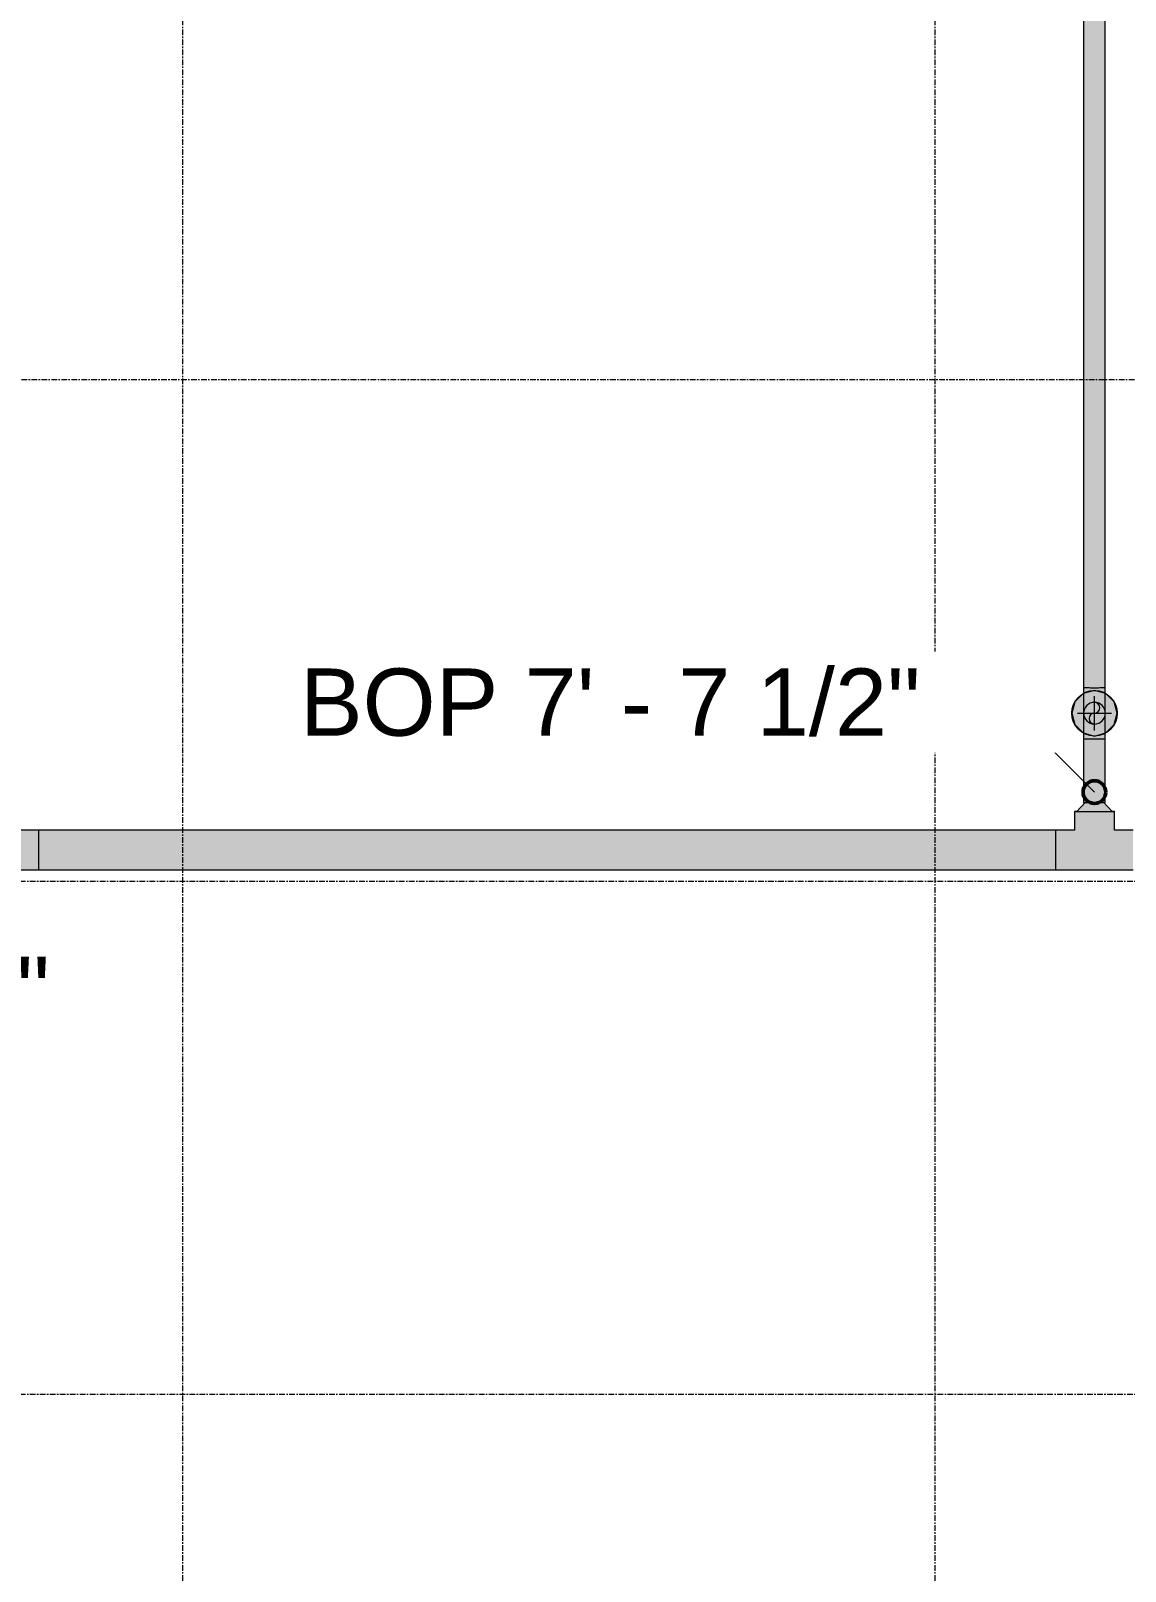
# Model space of a CAD drawing. Header units: inches. Extents: x -3679 to 241, y -496 to 1784.
# Drawn here: x -2749.3 to -2653.3, y -15.5 to 119.6 of the extents above; entities that cross this region are included whole.
import ezdxf

# ---------------------------------------------------------------- set-up
doc = ezdxf.new("R2010")
doc.units = ezdxf.units.IN
doc.header["$MEASUREMENT"] = 0
doc.linetypes.add('Grid Line', pattern=[0.875, 0.5, -0.125, 0.125, -0.125])
for name, color, linetype, lineweight in [('A-ANNO-NOTE', 250, 'Continuous', 9), ('G-ANNO-DIMS', 251, 'Continuous', 9), ('P-PIPE', 1, 'Continuous', 9), ('P-PIPE-CNTR', 1, 'Continuous', 9), ('S-GRID', 8, 'Continuous', 9)]:
    doc.layers.add(name, color=color, linetype=linetype, lineweight=lineweight)
doc.styles.add('Arial_1', font='arial.ttf', dxfattribs={"height": 5.901198})

msp = doc.modelspace()

# ---------------------------------------------------------------- hatches: boundary and pattern name
at = {"layer": 'A-ANNO-NOTE'}
msp.add_hatch(color=256, dxfattribs=at).paths.add_polyline_path([(-2656, 57.74), (-2655, 58.01), (-2654.27, 58.74), (-2654, 59.74), (-2654.27, 60.74), (-2655, 61.47), (-2656, 61.74), (-2657, 61.47), (-2657.73, 60.74), (-2658, 59.74), (-2657.73, 58.74), (-2657, 58.01)], flags=0)
h = msp.add_hatch(color=256, dxfattribs=at)
edge = h.paths.add_edge_path(flags=0)
edge.add_arc((-2656, 59.74), 2, 0, 360)
at = {"layer": 'P-PIPE'}
for points in [[(-2656, 61.98), (-2656, 183.09), (-2656.17, 183.11), (-2656.36, 183.2), (-2656.48, 183.29), (-2656.57, 183.42), (-2656.64, 183.57), (-2656.66, 183.74), (-2656.64, 183.91), (-2656.57, 184.07), (-2656.46, 184.21), (-2656.33, 184.31), (-2656.12, 184.38), (-2656, 184.4), (-2656, 297.5), (-2656.95, 297.5), (-2656.95, 61.99), (-2656.47, 61.98), (-2656.25, 61.98)], [(-2656, 61.98), (-2655.05, 61.99), (-2655.05, 297.5), (-2655.53, 297.5), (-2656, 297.5), (-2656, 184.4), (-2655.83, 184.38), (-2655.64, 184.28), (-2655.53, 184.19), (-2655.42, 184.05), (-2655.36, 183.91), (-2655.34, 183.74), (-2655.36, 183.57), (-2655.43, 183.41), (-2655.54, 183.28), (-2655.67, 183.17), (-2655.87, 183.1), (-2656, 183.09), (-2656, 62.62)], [(-2656, 58.79), (-2655.75, 58.83), (-2655.53, 58.92), (-2655.33, 59.07), (-2655.18, 59.27), (-2655.08, 59.5), (-2655.05, 59.74), (-2655.08, 59.99), (-2655.18, 60.22), (-2655.33, 60.41), (-2655.53, 60.57), (-2655.75, 60.66), (-2656, 60.69), (-2656.25, 60.66), (-2656.48, 60.57), (-2656.67, 60.41), (-2656.82, 60.22), (-2656.92, 59.99), (-2656.95, 59.74), (-2656.92, 59.5), (-2656.82, 59.27), (-2656.67, 59.07), (-2656.48, 58.92), (-2656.25, 58.83)], [(-2656, 51.91), (-2656, 57.5), (-2656.95, 57.5), (-2656.95, 51.91), (-2656.48, 51.91), (-2656.25, 51.91)], [(-2656, 51.91), (-2655.05, 51.91), (-2655.05, 57.5), (-2655.53, 57.5), (-2656, 57.5), (-2656, 52.02)], [(-2656, 51.12), (-2654.44, 51.13), (-2655.19, 51.91), (-2656.82, 51.9), (-2657.56, 51.13), (-2656.25, 51.12), (-2656, 51.12)], [(-2656, 47.74), (-2654.25, 49.49), (-2654.25, 51.13), (-2654.87, 51.12), (-2657.7, 51.13), (-2657.75, 51.13), (-2657.75, 49.49), (-2656.58, 48.32), (-2656.29, 48.03)], [(-2746.03, 47.74), (-2659.38, 47.74), (-2659.39, 49.49), (-2748.61, 49.49), (-2748.61, 48.19), (-2748.61, 47.74)], [(-2653.41, 45.99), (-2652.61, 45.99), (-2652.61, 46.86), (-2652.61, 49.49), (-2654.25, 49.49), (-2654.76, 48.97), (-2656, 47.74), (-2657.75, 49.49), (-2659.39, 49.49), (-2659.38, 48.19), (-2659.38, 45.99)], [(-2748.61, 45.99), (-2659.39, 45.99), (-2659.38, 46.87), (-2659.38, 47.74), (-2748.61, 47.74), (-2748.61, 45.99)]]:
    msp.add_hatch(color=256, dxfattribs=at).paths.add_polyline_path(points, flags=0)
h = msp.add_hatch(color=256, dxfattribs=at)
h.paths.add_polyline_path([(-2656.95, 59.74), (-2656.92, 59.99), (-2656.79, 60.28), (-2656.65, 60.43), (-2656.44, 60.58), (-2656.24, 60.66), (-2656, 60.69), (-2656, 61.98), (-2656.95, 61.99), (-2656.95, 59.75)], flags=0)
h.paths.add_polyline_path([(-2656, 57.5), (-2656, 58.79), (-2656.25, 58.83), (-2656.48, 58.92), (-2656.67, 59.07), (-2656.84, 59.31), (-2656.88, 59.38), (-2656.93, 59.56), (-2656.95, 59.74), (-2656.95, 57.5), (-2656.48, 57.5), (-2656.25, 57.5)], flags=0)
h = msp.add_hatch(color=256, dxfattribs=at)
h.paths.add_polyline_path([(-2655.05, 59.74), (-2655.05, 61.99), (-2655.53, 61.98), (-2656, 61.98), (-2655.99, 60.69), (-2655.75, 60.66), (-2655.52, 60.57), (-2655.33, 60.41), (-2655.16, 60.18), (-2655.12, 60.1), (-2655.07, 59.93), (-2655.05, 59.75)], flags=0)
h.paths.add_polyline_path([(-2656, 57.5), (-2655.05, 57.5), (-2655.05, 59.74), (-2655.08, 59.5), (-2655.21, 59.21), (-2655.35, 59.05), (-2655.54, 58.91), (-2655.75, 58.82), (-2656, 58.79), (-2656, 58.68)], flags=0)
h = msp.add_hatch(color=256, dxfattribs=at)
h.paths.add_polyline_path([(-2656, 58.79), (-2655.75, 58.83), (-2655.52, 58.92), (-2655.33, 59.07), (-2655.18, 59.27), (-2655.08, 59.5), (-2655.05, 59.75), (-2655.08, 59.99), (-2655.18, 60.22), (-2655.33, 60.42), (-2655.53, 60.57), (-2655.76, 60.66), (-2656.01, 60.69), (-2656.25, 60.66), (-2656.48, 60.56), (-2656.67, 60.41), (-2656.83, 60.21), (-2656.92, 59.98), (-2656.95, 59.74), (-2656.92, 59.49), (-2656.82, 59.27), (-2656.67, 59.07), (-2656.47, 58.92), (-2656.25, 58.82), (-2656, 58.79)], flags=0)
h.paths.add_polyline_path([(-2656, 58.79), (-2656.25, 58.83), (-2656.48, 58.92), (-2656.67, 59.08), (-2656.82, 59.27), (-2656.92, 59.5), (-2656.95, 59.74), (-2656.91, 60), (-2656.82, 60.22), (-2656.66, 60.42), (-2656.48, 60.57), (-2656.24, 60.66), (-2656, 60.69), (-2655.75, 60.66), (-2655.53, 60.57), (-2655.32, 60.41), (-2655.18, 60.22), (-2655.08, 59.99), (-2655.05, 59.74), (-2655.08, 59.5), (-2655.18, 59.27), (-2655.33, 59.07), (-2655.53, 58.92), (-2655.75, 58.83)], flags=0)
h = msp.add_hatch(color=256, dxfattribs=at)
h.paths.add_polyline_path([(-2755.38, 48.79), (-2755.38, 48.79), (-2755.38, 48.79)], flags=0)
h.paths.add_polyline_path([(-2755.39, 45.99), (-2748.61, 45.99), (-2748.61, 46.86), (-2748.61, 49.49), (-2750.25, 49.49), (-2750.76, 48.97), (-2752, 47.74), (-2753.75, 49.49), (-2755.39, 49.49), (-2755.38, 48.19), (-2755.39, 45.99)], flags=0)

# ---------------------------------------------------------------- linework, layer by layer
at = {"layer": 'A-ANNO-NOTE'}
for p, q in [((-2657, 61.47), (-2657.73, 60.74)), ((-2656, 61.74), (-2657, 61.47)), ((-2655, 61.47), (-2656, 61.74)), ((-2654.27, 60.74), (-2655, 61.47)), ((-2657.73, 60.74), (-2658, 59.74)), ((-2658, 59.74), (-2657.73, 58.74)), ((-2654, 59.74), (-2654.27, 60.74)), ((-2654.27, 58.74), (-2654, 59.74)), ((-2657.73, 58.74), (-2657, 58.01)), ((-2655, 58.01), (-2654.27, 58.74)), ((-2657, 58.01), (-2656, 57.74)), ((-2656, 57.74), (-2655, 58.01))]:
    msp.add_line(p, q, dxfattribs=at)
msp.add_circle((-2656, 59.74), 2, dxfattribs=at)
at = {"layer": 'G-ANNO-DIMS'}
for p, q in [((-2664.05, 60.87), (-2670.14, 60.87)), ((-2656, 52.82), (-2664.05, 60.87))]:
    msp.add_line(p, q, dxfattribs=at)
at = {"layer": 'G-ANNO-DIMS', "lineweight": 50}
msp.add_circle((-2656, 52.82), 1, dxfattribs=at)
at = {"layer": 'P-PIPE'}
for p, q in [((-2656.95, 297.5), (-2656.95, 61.99)), ((-2655.05, 61.99), (-2655.05, 297.5)), ((-2656.95, 61.99), (-2656.95, 57.5)), ((-2655.05, 57.5), (-2655.05, 61.99)), ((-2656.95, 57.5), (-2656.95, 51.91)), ((-2655.05, 51.91), (-2655.05, 57.5)), ((-2657.56, 51.13), (-2656.81, 51.91)), ((-2654.44, 51.13), (-2655.19, 51.91)), ((-2657.75, 51.13), (-2657.75, 49.49)), ((-2654.25, 49.49), (-2654.25, 51.13)), ((-2748.61, 49.49), (-2750.25, 49.49)), ((-2659.39, 49.49), (-2748.61, 49.49)), ((-2657.75, 49.49), (-2659.39, 49.49)), ((-2652.61, 49.49), (-2654.25, 49.49)), ((-2755.39, 45.99), (-2748.61, 45.99)), ((-2748.61, 45.99), (-2659.39, 45.99)), ((-2659.39, 45.99), (-2652.61, 45.99))]:
    msp.add_line(p, q, dxfattribs=at)
for centre, radius, start, end in [((-2656, 59.74), 0.95, 0, 180), ((-2656, 59.74), 0.95, 180, 360), ((-2656, 59.27), 0.475, 90, 270), ((-2656, 60.22), 0.475, 270, 90)]:
    msp.add_arc(centre, radius, start, end, dxfattribs=at)
for centre, major_axis, ratio, start_param, end_param in [((-2656, 61.99), (0.951, 0), 0.004167, 3.141593, 3.403392), ((-2656, 61.99), (0.951, 0), 0.004167, 3.405488, 3.665191), ((-2656, 61.99), (0.95, 0), 0.004167, 3.665191, 3.926025), ((-2656, 61.99), (0.951, 0), 0.004167, 3.666373, 3.926991), ((-2656, 61.99), (0.95, 0), 0.004167, 3.926991, 4.188266), ((-2656, 61.99), (0.951, 0), 0.004167, 3.927731, 4.18879), ((-2656, 61.99), (0.95, 0), 0.004167, 4.18879, 4.450357), ((-2656, 61.99), (0.951, 0), 0.004167, 4.18924, 4.45059), ((-2656, 61.99), (0.95, 0), 0.004167, 4.45059, 4.712389), ((-2656, 61.99), (0.951, 0), 0.004167, 4.450806, 4.712389), ((-2656, 61.99), (0.95, 0), 0.004167, 4.712389, 4.974188), ((-2656, 61.99), (0.951, 0), 0.004167, 4.712389, 4.973972), ((-2656, 61.99), (0.95, 0), 0.004167, 4.974421, 5.235988), ((-2656, 61.99), (0.951, 0), 0.004167, 4.974188, 5.235538), ((-2656, 61.99), (0.95, 0), 0.004167, 5.236512, 5.497787), ((-2656, 61.99), (0.951, 0), 0.004167, 5.235988, 5.497047), ((-2656, 61.99), (0.95, 0), 0.004167, 5.498753, 5.759587), ((-2656, 61.99), (0.951, 0), 0.004167, 5.497787, 5.758405), ((-2656, 61.99), (0.951, 0), 0.004167, 5.759587, 6.01929), ((-2656, 61.99), (0.951, 0), 0.004167, 6.021386, 6.283185), ((-2656, 57.5), (0.951, 0), 0.004167, 3.141593, 4.712389), ((-2656, 57.5), (0.95, 0), 0.004167, 3.665191, 3.926025), ((-2656, 57.5), (0.95, 0), 0.004167, 3.926991, 4.188266), ((-2656, 57.5), (0.95, 0), 0.004167, 4.18879, 4.450357), ((-2656, 57.5), (0.95, 0), 0.004167, 4.45059, 4.712389), ((-2656, 57.5), (0.951, 0), 0.004167, 4.712389, 6.283185), ((-2656, 57.5), (0.95, 0), 0.004167, 4.712389, 4.974188), ((-2656, 57.5), (0.95, 0), 0.004167, 4.974421, 5.235988), ((-2656, 57.5), (0.95, 0), 0.004167, 5.236512, 5.497787), ((-2656, 57.5), (0.95, 0), 0.004167, 5.498753, 5.759587), ((-2656, 51.91), (0.95, 0), 0.004167, 3.141593, 4.712389), ((-2656, 51.91), (0.95, 0), 0.004167, 4.712389, 6.283185), ((-2656, 51.13), (1.75, 0), 0.004167, 2.683398, 3.141593), ((-2656, 51.13), (1.75, 0), 0.004167, 3.143404, 6.283185), ((-2656, 51.13), (1.75, 0), 0.004167, 0.001812, 0.457604), ((-2748.61, 47.74), (0, 1.75), 0.001812, 6.15019, 6.279019), ((-2748.61, 47.74), (0, 1.75), 0.001812, 6.021386, 6.150214), ((-2748.61, 47.74), (0, 1.75), 0.001812, 5.888391, 6.017219), ((-2748.61, 47.74), (0, 1.75), 0.001812, 5.759587, 5.888415), ((-2748.61, 47.74), (0, 1.75), 0.001812, 5.497787, 5.756142), ((-2748.61, 47.74), (0, 1.75), 0.001812, 5.498458, 5.75542), ((-2748.61, 47.74), (0, 1.75), 0.001812, 5.235988, 5.494055), ((-2748.61, 47.74), (0, 1.75), 0.001812, 5.236373, 5.493621), ((-2659.39, 47.74), (0, 1.75), 0.001812, 6.15019, 6.279019), ((-2659.39, 47.74), (0, 1.75), 0.001812, 6.021386, 6.150214), ((-2659.39, 47.74), (0, 1.75), 0.001812, 5.888391, 6.017219), ((-2659.39, 47.74), (0, 1.75), 0.001812, 5.759587, 5.888415), ((-2659.39, 47.74), (0, 1.75), 0.001812, 5.497787, 5.756142), ((-2659.39, 47.74), (0, 1.75), 0.001812, 5.498458, 5.75542), ((-2659.39, 47.74), (0, 1.75), 0.001812, 5.235988, 5.494055), ((-2659.39, 47.74), (0, 1.75), 0.001812, 5.236373, 5.493621), ((-2748.61, 47.74), (0, 1.75), 0.001812, 4.974385, 5.231821), ((-2748.61, 47.74), (0, 1.75), 0.001812, 4.974188, 5.232066), ((-2748.61, 47.74), (0, 1.75), 0.001812, 4.712435, 4.970022), ((-2748.61, 47.74), (0, 1.75), 0.001812, 4.712389, 4.970115), ((-2748.61, 47.74), (0, 1.75), 0.001812, 4.450494, 4.708222), ((-2748.61, 47.74), (0, 1.75), 0.001812, 4.45059, 4.708174), ((-2659.39, 47.74), (0, 1.75), 0.001812, 4.974188, 5.232066), ((-2659.39, 47.74), (0, 1.75), 0.001812, 4.974385, 5.231821), ((-2659.39, 47.74), (0, 1.75), 0.001812, 4.712389, 4.970115), ((-2659.39, 47.74), (0, 1.75), 0.001812, 4.712435, 4.970022), ((-2659.39, 47.74), (0, 1.75), 0.001812, 4.45059, 4.708174), ((-2659.39, 47.74), (0, 1.75), 0.001812, 4.450494, 4.708222), ((-2748.61, 47.74), (0, 1.75), 0.001812, 4.188543, 4.446423), ((-2748.61, 47.74), (0, 1.75), 0.001812, 4.18879, 4.446223), ((-2748.61, 47.74), (0, 1.75), 0.001812, 3.926553, 4.184624), ((-2748.61, 47.74), (0, 1.75), 0.001812, 3.926991, 4.184234), ((-2748.61, 47.74), (0, 1.75), 0.001812, 3.664463, 3.922824), ((-2748.61, 47.74), (0, 1.75), 0.001812, 3.665191, 3.922147), ((-2748.61, 47.74), (0, 1.75), 0.001812, 3.532197, 3.661025), ((-2748.61, 47.74), (0, 1.75), 0.001812, 3.403392, 3.53222), ((-2748.61, 47.74), (0, 1.75), 0.001812, 3.141593, 3.399225), ((-2748.61, 47.74), (0, 1.75), 0.001812, 3.141593, 3.270421), ((-2659.39, 47.74), (0, 1.75), 0.001812, 3.403392, 3.53222), ((-2659.39, 47.74), (0, 1.75), 0.001812, 3.141593, 3.399225), ((-2659.39, 47.74), (0, 1.75), 0.001812, 3.141593, 3.270421), ((-2659.39, 47.74), (0, 1.75), 0.001812, 4.18879, 4.446223), ((-2659.39, 47.74), (0, 1.75), 0.001812, 4.188543, 4.446423), ((-2659.39, 47.74), (0, 1.75), 0.001812, 3.926991, 4.184234), ((-2659.39, 47.74), (0, 1.75), 0.001812, 3.926553, 4.184624), ((-2659.39, 47.74), (0, 1.75), 0.001812, 3.665191, 3.922147), ((-2659.39, 47.74), (0, 1.75), 0.001812, 3.664463, 3.922824), ((-2659.39, 47.74), (0, 1.75), 0.001812, 3.532197, 3.661025)]:
    msp.add_ellipse(centre, major_axis=major_axis, ratio=ratio, start_param=start_param, end_param=end_param, dxfattribs=at)
at = {"layer": 'P-PIPE-CNTR'}
for p, q in [((-2656, 58.24), (-2656, 61.24)), ((-2657.5, 59.74), (-2654.5, 59.74))]:
    msp.add_line(p, q, dxfattribs=at)
at = {"layer": 'S-GRID', "linetype": 'Grid Line'}
for p, q in [((-2736, 1771.74), (-2736, -484.26)), ((-2670, 1771.74), (-2670, -484.26)), ((228, 89), (-3666.39, 89)), ((-3666.39, 45), (228, 45)), ((-3666.39, 0), (228, 0))]:
    msp.add_line(p, q, dxfattribs=at)

# ---------------------------------------------------------------- texts
at = {"layer": 'G-ANNO-DIMS', "insert": (-2788.33, 38.37), "char_height": 5.9012, "width": 48.456, "attachment_point": 1, "line_spacing_factor": 0.938532, "style": 'Arial_1', "bg_fill": 3, "box_fill_scale": 1.25, "bg_fill_color": 0, "bg_fill_transparency": 0}
msp.add_mtext('BOP 7\' - 8"', dxfattribs=at)

# ---------------------------------------------------------------- next in the draw order: texts
at = {"layer": 'G-ANNO-DIMS', "insert": (-2725.7, 63.67), "char_height": 5.9012, "width": 64.872, "attachment_point": 1, "line_spacing_factor": 0.938532, "style": 'Arial_1', "bg_fill": 3, "box_fill_scale": 1.25, "bg_fill_color": 0, "bg_fill_transparency": 0}
msp.add_mtext('BOP 7\' - 7 1/2"', dxfattribs=at)

doc.saveas('drawing.dxf')
